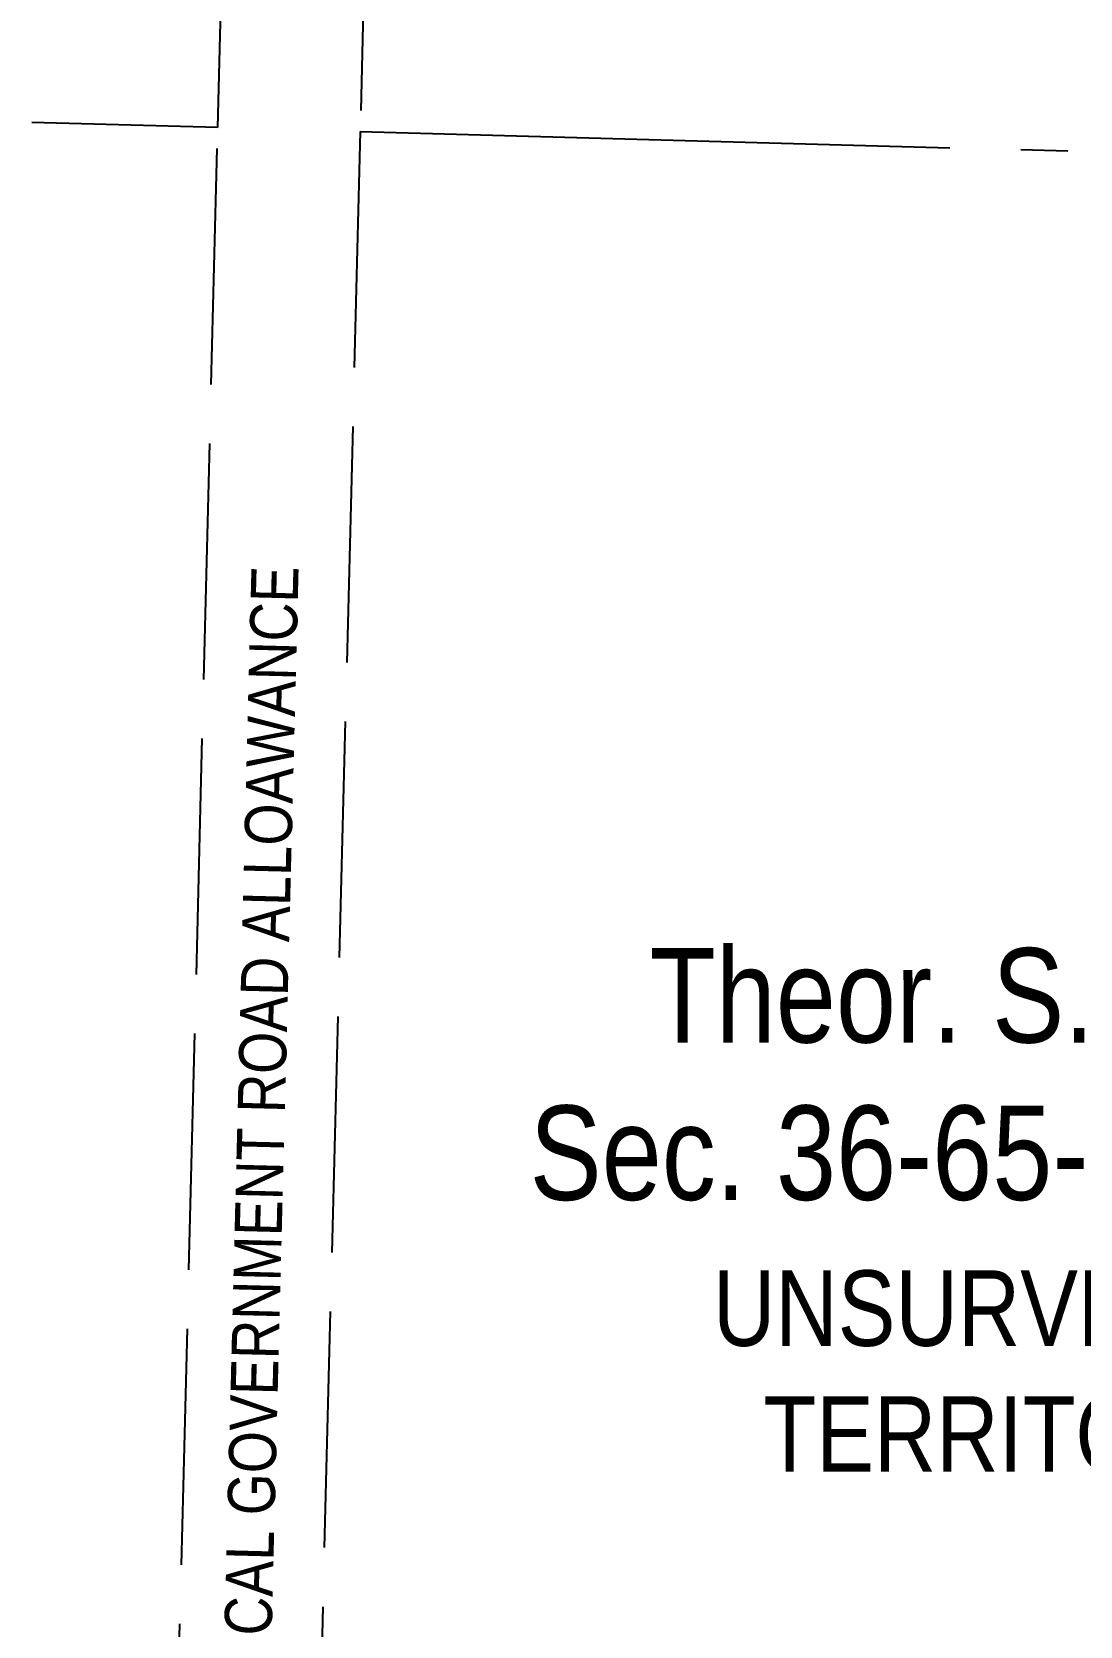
# Model space of a CAD drawing. Extents: x 380192 to 391966, y 6058532 to 6064394.
# Drawn here: x 385120.7 to 385342.8, y 6059084.1 to 6059421.7 of the extents above; entities that cross this region are included whole.
import ezdxf

# ---------------------------------------------------------------- set-up
doc = ezdxf.new("R2010")
doc.units = 0
doc.header["$LTSCALE"] = 5
doc.linetypes.add('foc-QUARTERLINE', pattern=[33, 25, -3, 2, -3])
doc.linetypes.add('foc-UNSURVEYED', pattern=[12.5, 10, -2.5])
for name, color, linetype in [('C-SYMBOL', 7, 'Continuous'), ('L-QSEC', 8, 'foc-QUARTERLINE'), ('L-UNS-T', 3, 'Continuous'), ('L-USEC', 7, 'foc-UNSURVEYED')]:
    doc.layers.add(name, color=color, linetype=linetype)
doc.styles.add('175L', font='ARIALN.TTF', dxfattribs={"height": 20})
doc.styles.add('80L', font='ARIALN.TTF', dxfattribs={"height": 10})

msp = doc.modelspace()

# ---------------------------------------------------------------- linework, layer by layer
at = {"layer": 'L-QSEC'}
for p, q in [((385160.06, 6059401.43), (385120.66, 6059402.45)), ((385190.22, 6059400.59), (385947.24, 6059379.72))]:
    msp.add_line(p, q, dxfattribs=at)
at = {"layer": 'L-USEC'}
for p, q in [((385160.06, 6059401.43), (385180.48, 6060205.62)), ((385210.63, 6060204.78), (385190.22, 6059400.59)), ((385139.66, 6058597.23), (385160.06, 6059401.43)), ((385190.22, 6059400.59), (385169.81, 6058596.4))]:
    msp.add_line(p, q, dxfattribs=at)

# ---------------------------------------------------------------- texts
at = {"layer": 'C-SYMBOL', "color": 3, "insert": (385328.57, 6059227.64), "char_height": 19.9921, "width": 203.1618, "attachment_point": 2, "style": '175L'}
msp.add_mtext('Theor. S.W.1/4\\PSec. 36-65-6-W.6M.', dxfattribs=at)
at = {"layer": 'L-UNS-T', "color": 3, "insert": (385328.57, 6059137.96), "char_height": 15.9937, "attachment_point": 5, "style": '80L'}
msp.add_mtext_dynamic_manual_height_columns('UNSURVEYED TERRITORY', width=126.3637, gutter_width=47.48, heights=[0], dxfattribs=at)

# ---------------------------------------------------------------- next in the draw order: texts
at = {"layer": 'L-USEC', "insert": (385159.16, 6058992.26), "char_height": 9.9961, "attachment_point": 1, "rotation": 88.5457, "style": '80L', "bg_fill": 3, "box_fill_scale": 1.5, "bg_fill_color": 256, "bg_fill_transparency": 0}
msp.add_mtext_dynamic_manual_height_columns('\\pi0.28181;30.18 THEORETICAL GOVERNMENT ROAD ALLOAWANCE', width=315.7123, gutter_width=49.98, heights=[0], dxfattribs=at)

doc.saveas('drawing.dxf')
